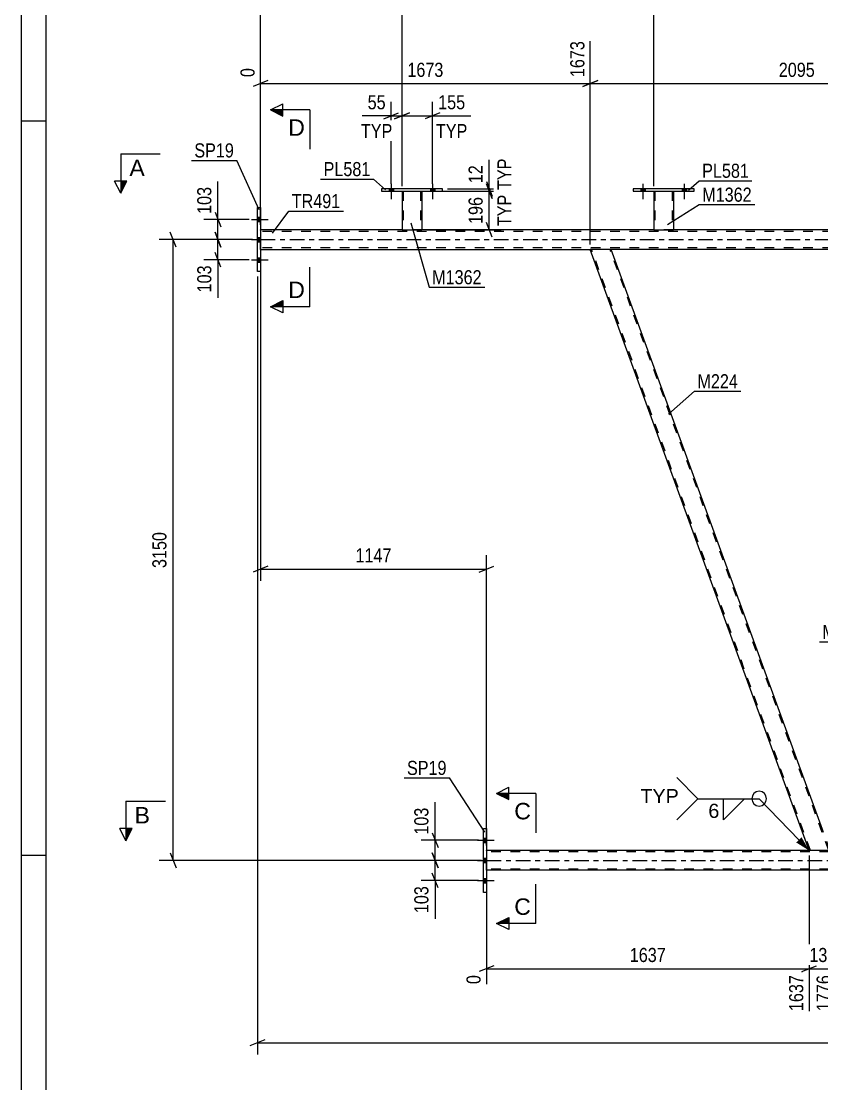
# Model space of a CAD drawing. Header units: millimetres. Extents: x 0 to 841, y 0 to 594.
# Drawn here: x 0 to 162.4, y 251.6 to 467.3 of the extents above; entities that cross this region are included whole.
import ezdxf

# ---------------------------------------------------------------- set-up
doc = ezdxf.new("R2010")
doc.units = ezdxf.units.MM
doc.linetypes.add('DXK_LINE_DOT2', pattern=[3.9198, 1.9599, -1.9599])
doc.linetypes.add('DXK_LINE_DOT3', pattern=[5.9187, 2.979, -0.9799, 0.9799, -0.9799])
doc.styles.add('Arial', font='ARIAL.TTF', dxfattribs={"height": 0.2})
doc.styles.add('Arial Narrow', font='ARIALN.TTF', dxfattribs={"height": 0.2})

# ---------------------------------------------------------------- blocks, each defined once
blk = doc.blocks.new('Unknown-122569384-1133')
at = {"color": 5, "linetype": 'Continuous'}
for p, q in [((0, 594), (0, 0)), ((5, 589), (5, 5)), ((5, 447), (0, 447)), ((5, 298), (0, 298))]:
    blk.add_line(p, q, dxfattribs=at)
blk = doc.blocks.new('Part-122569384-5108 - 5043')
at = {"color": 2, "linetype": 'Continuous'}
for p, q in [((119.73, 420.98), (115.47, 420.98)), ((159.88, 298.98), (115.47, 420.98)), ((162.59, 303.23), (119.73, 420.98)), ((163.82, 298.98), (159.88, 298.98)), ((164.09, 298.98), (163.82, 298.98)), ((164.09, 298.98), (164.13, 298.98))]:
    blk.add_line(p, q, dxfattribs=at)
at = {"color": 7, "linetype": 'DXK_LINE_DOT2'}
for p, q in [((160.13, 298.98), (115.73, 420.98)), ((163.88, 298.98), (119.47, 420.98)), ((164.13, 298.98), (162.59, 303.23)), ((163.82, 298.98), (163.98, 298.98)), ((164.13, 298.98), (164.13, 298.98))]:
    blk.add_line(p, q, dxfattribs=at)
blk = doc.blocks.new('Part-122569384-5191 - 5043')
at = {"color": 2, "linetype": 'Continuous'}
for p, q in [((159.88, 298.98), (94.41, 298.98)), ((240.27, 294.98), (94.41, 294.98))]:
    blk.add_line(p, q, dxfattribs=at)
at = {"color": 7, "linetype": 'DXK_LINE_DOT2'}
for p, q in [((94.41, 294.98), (94.41, 298.98)), ((775.43, 298.74), (94.41, 298.74)), ((165.45, 298.98), (159.88, 298.98)), ((775.43, 295.22), (94.41, 295.22))]:
    blk.add_line(p, q, dxfattribs=at)
at = {"color": 7, "linetype": 'DXK_LINE_DOT3'}
blk.add_line((94.41, 296.98), (775.43, 296.98), dxfattribs=at)
blk = doc.blocks.new('Part-122569384-5220 - 5043')
at = {"color": 2, "linetype": 'Continuous'}
for p, q in [((77.27, 424.98), (48.55, 424.98)), ((128.35, 424.98), (81.27, 424.98)), ((179.43, 424.98), (132.35, 424.98)), ((48.55, 420.98), (115.47, 420.98)), ((199.29, 420.98), (119.73, 420.98))]:
    blk.add_line(p, q, dxfattribs=at)
at = {"color": 7, "linetype": 'DXK_LINE_DOT2'}
for p, q in [((48.55, 420.98), (48.55, 424.98)), ((81.27, 424.98), (77.27, 424.98)), ((132.35, 424.98), (128.35, 424.98)), ((748.62, 424.66), (48.55, 424.66)), ((748.62, 421.3), (48.55, 421.3)), ((119.73, 420.98), (115.47, 420.98))]:
    blk.add_line(p, q, dxfattribs=at)
at = {"color": 7, "linetype": 'DXK_LINE_DOT3'}
blk.add_line((48.55, 422.98), (748.62, 422.98), dxfattribs=at)
blk = doc.blocks.new('Part-122569384-5236 - 5043')
at = {"color": 2, "linetype": 'Continuous'}
for p, q in [((93.77, 290.48), (93.77, 303.48)), ((93.77, 303.48), (94.41, 303.48)), ((94.41, 303.48), (94.41, 290.48)), ((94.41, 290.48), (93.77, 290.48))]:
    blk.add_line(p, q, dxfattribs=at)
blk = doc.blocks.new('Bolt-122569384-5290 - 5043')
at = {"linetype": 'Continuous'}
for points in [[(74.63, 432.82), (75.51, 432.82), (75.51, 433.3), (74.63, 433.3)], [(83.03, 432.82), (83.91, 432.82), (83.91, 433.3), (83.03, 433.3)]]:
    blk.add_hatch(color=1, dxfattribs=at).paths.add_polyline_path(points)
at = {"color": 1, "linetype": 'Continuous'}
for p, q in [((75.07, 434.3), (75.07, 431.18)), ((83.47, 434.3), (83.47, 431.18)), ((74.63, 433.3), (74.63, 432.82)), ((75.51, 433.3), (75.51, 432.82)), ((83.03, 433.3), (83.03, 432.82)), ((83.91, 433.3), (83.91, 432.82))]:
    blk.add_line(p, q, dxfattribs=at)
blk = doc.blocks.new('Bolt-122569384-5357 - 5043')
at = {"linetype": 'Continuous'}
for points in [[(48.55, 426.64), (48.55, 427.52), (47.91, 427.52), (47.91, 426.64)], [(48.55, 426.64), (48.55, 427.52), (47.91, 427.52), (47.91, 426.64)], [(48.55, 426.64), (48.55, 427.52), (47.91, 427.52), (47.91, 426.64)], [(48.55, 422.54), (48.55, 423.42), (47.91, 423.42), (47.91, 422.54)], [(48.55, 422.54), (48.55, 423.42), (47.91, 423.42), (47.91, 422.54)], [(48.55, 418.44), (48.55, 419.32), (47.91, 419.32), (47.91, 418.44)], [(48.55, 418.44), (48.55, 419.32), (47.91, 419.32), (47.91, 418.44)], [(48.55, 418.44), (48.55, 419.32), (47.91, 419.32), (47.91, 418.44)]]:
    blk.add_hatch(color=1, dxfattribs=at).paths.add_polyline_path(points)
at = {"color": 1, "linetype": 'Continuous'}
for p, q in [((46.75, 427.08), (50.07, 427.08)), ((46.75, 427.08), (50.07, 427.08)), ((46.75, 427.08), (50.07, 427.08)), ((47.91, 427.52), (48.55, 427.52)), ((47.91, 427.52), (48.55, 427.52)), ((47.91, 427.52), (48.55, 427.52)), ((47.91, 426.64), (48.55, 426.64)), ((47.91, 426.64), (48.55, 426.64)), ((47.91, 426.64), (48.55, 426.64)), ((46.75, 422.98), (50.07, 422.98)), ((46.75, 422.98), (50.07, 422.98)), ((47.91, 423.42), (48.55, 423.42)), ((47.91, 423.42), (48.55, 423.42)), ((47.91, 422.54), (48.55, 422.54)), ((47.91, 422.54), (48.55, 422.54)), ((46.75, 418.88), (50.07, 418.88)), ((46.75, 418.88), (50.07, 418.88)), ((46.75, 418.88), (50.07, 418.88)), ((47.91, 419.32), (48.55, 419.32)), ((47.91, 419.32), (48.55, 419.32)), ((47.91, 419.32), (48.55, 419.32)), ((47.91, 418.44), (48.55, 418.44)), ((47.91, 418.44), (48.55, 418.44)), ((47.91, 418.44), (48.55, 418.44))]:
    blk.add_line(p, q, dxfattribs=at)
blk = doc.blocks.new('Bolt-122569384-5358 - 5043')
at = {"linetype": 'Continuous'}
for points in [[(94.41, 300.64), (94.41, 301.52), (93.77, 301.52), (93.77, 300.64)], [(94.41, 300.64), (94.41, 301.52), (93.77, 301.52), (93.77, 300.64)], [(94.41, 300.64), (94.41, 301.52), (93.77, 301.52), (93.77, 300.64)], [(94.41, 296.54), (94.41, 297.42), (93.77, 297.42), (93.77, 296.54)], [(94.41, 296.54), (94.41, 297.42), (93.77, 297.42), (93.77, 296.54)], [(94.41, 292.44), (94.41, 293.32), (93.77, 293.32), (93.77, 292.44)], [(94.41, 292.44), (94.41, 293.32), (93.77, 293.32), (93.77, 292.44)], [(94.41, 292.44), (94.41, 293.32), (93.77, 293.32), (93.77, 292.44)]]:
    blk.add_hatch(color=1, dxfattribs=at).paths.add_polyline_path(points)
at = {"color": 1, "linetype": 'Continuous'}
for p, q in [((92.61, 301.08), (95.93, 301.08)), ((92.61, 301.08), (95.93, 301.08)), ((92.61, 301.08), (95.93, 301.08)), ((93.77, 301.52), (94.41, 301.52)), ((93.77, 301.52), (94.41, 301.52)), ((93.77, 301.52), (94.41, 301.52)), ((93.77, 300.64), (94.41, 300.64)), ((93.77, 300.64), (94.41, 300.64)), ((93.77, 300.64), (94.41, 300.64)), ((92.61, 296.98), (95.93, 296.98)), ((92.61, 296.98), (95.93, 296.98)), ((93.77, 297.42), (94.41, 297.42)), ((93.77, 297.42), (94.41, 297.42)), ((93.77, 296.54), (94.41, 296.54)), ((93.77, 296.54), (94.41, 296.54)), ((93.77, 293.32), (94.41, 293.32)), ((93.77, 293.32), (94.41, 293.32)), ((93.77, 293.32), (94.41, 293.32)), ((92.61, 292.88), (95.93, 292.88)), ((92.61, 292.88), (95.93, 292.88)), ((92.61, 292.88), (95.93, 292.88)), ((93.77, 292.44), (94.41, 292.44)), ((93.77, 292.44), (94.41, 292.44)), ((93.77, 292.44), (94.41, 292.44))]:
    blk.add_line(p, q, dxfattribs=at)
blk = doc.blocks.new('Bolt-122569384-5367 - 5043')
at = {"linetype": 'Continuous'}
for points in [[(125.71, 432.82), (126.59, 432.82), (126.59, 433.3), (125.71, 433.3)], [(134.11, 432.82), (134.99, 432.82), (134.99, 433.3), (134.11, 433.3)]]:
    blk.add_hatch(color=1, dxfattribs=at).paths.add_polyline_path(points)
at = {"color": 1, "linetype": 'Continuous'}
for p, q in [((126.15, 434.3), (126.15, 431.18)), ((134.55, 434.3), (134.55, 431.18)), ((125.71, 433.3), (125.71, 432.82)), ((126.59, 433.3), (126.59, 432.82)), ((134.11, 433.3), (134.11, 432.82)), ((134.99, 433.3), (134.99, 432.82))]:
    blk.add_line(p, q, dxfattribs=at)
blk = doc.blocks.new('Part-122569384-5384 - 5043')
at = {"color": 2, "linetype": 'Continuous'}
for p, q in [((73.07, 433.3), (73.07, 432.82)), ((85.47, 433.3), (73.07, 433.3)), ((73.07, 432.82), (85.47, 432.82)), ((85.47, 432.82), (85.47, 433.3))]:
    blk.add_line(p, q, dxfattribs=at)
blk = doc.blocks.new('Part-122569384-5389 - 5043')
at = {"color": 2, "linetype": 'Continuous'}
for p, q in [((77.27, 432.82), (77.27, 424.98)), ((81.27, 432.82), (81.27, 424.98)), ((77.27, 424.98), (81.27, 424.98))]:
    blk.add_line(p, q, dxfattribs=at)
at = {"color": 7, "linetype": 'DXK_LINE_DOT2'}
for p, q in [((77.27, 432.82), (81.27, 432.82)), ((77.27, 432.82), (77.27, 432.82)), ((77.27, 432.82), (77.27, 432.82)), ((77.51, 432.82), (77.51, 424.98)), ((81.03, 432.82), (81.03, 424.98)), ((81.27, 432.82), (81.27, 432.82)), ((81.27, 432.82), (81.27, 432.82)), ((80.98, 424.98), (81.01, 424.98)), ((80.98, 424.98), (81.01, 424.98)), ((81.01, 424.98), (81.03, 424.98)), ((81.01, 424.98), (81.03, 424.98))]:
    blk.add_line(p, q, dxfattribs=at)
blk = doc.blocks.new('Part-122569384-5394 - 5043')
at = {"color": 2, "linetype": 'Continuous'}
for p, q in [((124.15, 433.3), (124.15, 432.82)), ((136.55, 433.3), (124.15, 433.3)), ((124.15, 432.82), (136.55, 432.82)), ((136.55, 432.82), (136.55, 433.3))]:
    blk.add_line(p, q, dxfattribs=at)
blk = doc.blocks.new('Part-122569384-5464 - 5043')
at = {"color": 2, "linetype": 'Continuous'}
for p, q in [((128.35, 432.82), (128.35, 424.98)), ((132.35, 432.82), (132.35, 424.98)), ((128.35, 424.98), (132.35, 424.98))]:
    blk.add_line(p, q, dxfattribs=at)
at = {"color": 7, "linetype": 'DXK_LINE_DOT2'}
for p, q in [((128.35, 432.82), (132.35, 432.82)), ((128.35, 432.82), (128.35, 432.82)), ((128.35, 432.82), (128.35, 432.82)), ((128.59, 432.82), (128.59, 424.98)), ((132.11, 432.82), (132.11, 424.98)), ((132.35, 432.82), (132.35, 432.82)), ((132.35, 432.82), (132.35, 432.82)), ((132.06, 424.98), (132.09, 424.98)), ((132.06, 424.98), (132.09, 424.98)), ((132.09, 424.98), (132.11, 424.98)), ((132.09, 424.98), (132.11, 424.98))]:
    blk.add_line(p, q, dxfattribs=at)
blk = doc.blocks.new('Bolt-122569384-5465 - 5043')
at = {"linetype": 'Continuous'}
for points in [[(74.63, 432.82), (75.51, 432.82), (75.51, 433.3), (74.63, 433.3)], [(83.03, 432.82), (83.91, 432.82), (83.91, 433.3), (83.03, 433.3)]]:
    blk.add_hatch(color=1, dxfattribs=at).paths.add_polyline_path(points)
at = {"color": 1, "linetype": 'Continuous'}
for p, q in [((75.07, 434.3), (75.07, 431.18)), ((83.47, 434.3), (83.47, 431.18)), ((74.63, 433.3), (74.63, 432.82)), ((75.51, 433.3), (75.51, 432.82)), ((83.03, 433.3), (83.03, 432.82)), ((83.91, 433.3), (83.91, 432.82))]:
    blk.add_line(p, q, dxfattribs=at)
blk = doc.blocks.new('Bolt-122569384-5466 - 5043')
at = {"linetype": 'Continuous'}
for points in [[(125.71, 432.82), (126.59, 432.82), (126.59, 433.3), (125.71, 433.3)], [(134.11, 432.82), (134.99, 432.82), (134.99, 433.3), (134.11, 433.3)]]:
    blk.add_hatch(color=1, dxfattribs=at).paths.add_polyline_path(points)
at = {"color": 1, "linetype": 'Continuous'}
for p, q in [((126.15, 434.3), (126.15, 431.18)), ((134.55, 434.3), (134.55, 431.18)), ((125.71, 433.3), (125.71, 432.82)), ((126.59, 433.3), (126.59, 432.82)), ((134.11, 433.3), (134.11, 432.82)), ((134.99, 433.3), (134.99, 432.82))]:
    blk.add_line(p, q, dxfattribs=at)
blk = doc.blocks.new('Part-122569384-5547 - 5043')
at = {"color": 2, "linetype": 'Continuous'}
for p, q in [((47.91, 416.48), (47.91, 429.48)), ((47.91, 429.48), (48.55, 429.48)), ((48.55, 429.48), (48.55, 416.48)), ((48.55, 416.48), (47.91, 416.48))]:
    blk.add_line(p, q, dxfattribs=at)
blk = doc.blocks.new('StraightDimension-122569384-18385 - 5043')
at = {"color": 7, "linetype": 'Continuous'}
for p, q in [((159.88, 297.98), (159.88, 266.39)), ((94.41, 293.98), (94.41, 271.87)), ((95.91, 275.6), (92.91, 274.4)), ((94.41, 275), (159.88, 275)), ((158.38, 274.4), (161.38, 275.6))]:
    blk.add_line(p, q, dxfattribs=at)
at = {"color": 0}
blk.add_wipeout([(131.4, 275.75), (131.4, 279.95), (122.88, 279.95), (122.88, 275.75)], dxfattribs=at)
at = {"color": 0, "linetype": 'Continuous'}
for points in [[(93.81, 274.3), (89.61, 274.3), (89.61, 271.27), (93.81, 271.27)], [(159.28, 274.3), (155.08, 274.3), (155.08, 265.79), (159.28, 265.79)]]:
    blk.add_wipeout(points, dxfattribs=at)
at = {"color": 3, "style": 'Arial Narrow'}
blk.add_text('1637', height=2.863, dxfattribs=at).set_placement((123.48, 276.35))
at = {"color": 3, "linetype": 'Continuous', "style": 'Arial Narrow'}
for s, height, p in [('0', 2.86, (93.21, 271.87)), ('1637', 2.863, (158.68, 266.39))]:
    blk.add_text(s, height=height, rotation=90.0002, dxfattribs=at).set_placement(p)
blk = doc.blocks.new('StraightDimension-122569384-6307 - 5043')
at = {"color": 7, "linetype": 'Continuous'}
for p, q in [((83.37, 298.48), (84.57, 295.48)), ((93.41, 296.98), (81.12, 296.98)), ((83.97, 292.88), (83.97, 296.98)), ((84.57, 291.38), (83.37, 294.38)), ((92.77, 292.88), (81.12, 292.88))]:
    blk.add_line(p, q, dxfattribs=at)
at = {"color": 0}
blk.add_wipeout([(83.22, 292.35), (79.02, 292.35), (79.02, 285.67), (83.22, 285.67)], dxfattribs=at)
at = {"color": 7, "linetype": 'Continuous'}
blk.add_line((83.97, 292.88), (83.97, 285.14), dxfattribs=at)
blk.add_line((83.97, 292.88), (83.97, 285.14), dxfattribs=at)
at = {"color": 3, "style": 'Arial Narrow'}
blk.add_text('103', height=2.863, rotation=90.0002, dxfattribs=at).set_placement((82.62, 286.27))
blk = doc.blocks.new('StraightDimension-122569384-6334 - 5043')
at = {"color": 7, "linetype": 'Continuous'}
for p, q in [((46.24, 422.98), (37.07, 422.98)), ((39.32, 424.48), (40.52, 421.48)), ((39.92, 418.88), (39.92, 422.98)), ((46.24, 418.88), (37.07, 418.88)), ((40.52, 417.38), (39.32, 420.38))]:
    blk.add_line(p, q, dxfattribs=at)
at = {"color": 0}
blk.add_wipeout([(39.17, 418.35), (34.97, 418.35), (34.97, 411.67), (39.17, 411.67)], dxfattribs=at)
at = {"color": 7, "linetype": 'Continuous'}
blk.add_line((39.92, 418.88), (39.92, 411.14), dxfattribs=at)
blk.add_line((39.92, 418.88), (39.92, 411.14), dxfattribs=at)
at = {"color": 3, "style": 'Arial Narrow'}
blk.add_text('103', height=2.863, rotation=90.0002, dxfattribs=at).set_placement((38.57, 412.27))
blk = doc.blocks.new('StraightDimension-122569384-5985 - 5043')
at = {"color": 7, "linetype": 'Continuous'}
for p, q in [((115.47, 421.98), (115.47, 463.28)), ((48.55, 425.98), (48.55, 457.8)), ((50.05, 455.27), (47.05, 454.07)), ((113.97, 454.07), (116.97, 455.27)), ((48.55, 454.67), (115.47, 454.67))]:
    blk.add_line(p, q, dxfattribs=at)
at = {"color": 0, "linetype": 'Continuous'}
for points in [[(114.87, 463.88), (110.67, 463.88), (110.67, 455.37), (114.87, 455.37)], [(47.95, 458.4), (43.75, 458.4), (43.75, 455.37), (47.95, 455.37)]]:
    blk.add_wipeout(points, dxfattribs=at)
at = {"color": 0}
blk.add_wipeout([(86.26, 455.42), (86.26, 459.62), (77.75, 459.62), (77.75, 455.42)], dxfattribs=at)
at = {"color": 3, "linetype": 'Continuous', "style": 'Arial Narrow'}
for s, height, p in [('1673', 2.863, (114.27, 455.97)), ('0', 2.86, (47.35, 455.97))]:
    blk.add_text(s, height=height, rotation=90.0002, dxfattribs=at).set_placement(p)
at = {"color": 3, "style": 'Arial Narrow'}
blk.add_text('1673', height=2.863, dxfattribs=at).set_placement((78.35, 456.02))
blk = doc.blocks.new('StraightDimension-122569384-6366 - 5043')
at = {"color": 7, "linetype": 'Continuous'}
for p, q in [((77.27, 433.82), (77.27, 480.36)), ((48.55, 425.98), (48.55, 476.7)), ((50.05, 474.17), (47.05, 472.97)), ((48.55, 473.57), (77.27, 473.57)), ((75.77, 472.97), (78.77, 474.17))]:
    blk.add_line(p, q, dxfattribs=at)
at = {"color": 0, "linetype": 'Continuous'}
for points in [[(76.67, 480.96), (72.47, 480.96), (72.47, 474.27), (76.67, 474.27)], [(47.95, 477.3), (43.75, 477.3), (43.75, 474.27), (47.95, 474.27)]]:
    blk.add_wipeout(points, dxfattribs=at)
at = {"color": 0}
blk.add_wipeout([(66.25, 474.32), (66.25, 478.52), (59.57, 478.52), (59.57, 474.32)], dxfattribs=at)
at = {"color": 3, "linetype": 'Continuous', "style": 'Arial Narrow'}
for s, height, p in [('718', 2.863, (76.07, 474.87)), ('0', 2.86, (47.35, 474.87))]:
    blk.add_text(s, height=height, rotation=90.0002, dxfattribs=at).set_placement(p)
at = {"color": 3, "style": 'Arial Narrow'}
blk.add_text('718', height=2.863, dxfattribs=at).set_placement((60.17, 474.92))
blk = doc.blocks.new('StraightDimension-122569384-5995 - 5043')
at = {"color": 7, "linetype": 'Continuous'}
for p, q in [((115.47, 421.98), (115.47, 463.28)), ((199.29, 421.98), (199.29, 463.28)), ((116.97, 455.27), (113.97, 454.07)), ((197.79, 454.07), (200.79, 455.27)), ((115.47, 454.67), (199.29, 454.67))]:
    blk.add_line(p, q, dxfattribs=at)
at = {"color": 0, "linetype": 'Continuous'}
blk.add_wipeout([(198.69, 463.88), (194.49, 463.88), (194.49, 455.37), (198.69, 455.37)], dxfattribs=at)
at = {"color": 0}
blk.add_wipeout([(161.64, 455.42), (161.64, 459.62), (153.12, 459.62), (153.12, 455.42)], dxfattribs=at)
at = {"color": 3, "linetype": 'Continuous', "style": 'Arial Narrow'}
blk.add_text('3769', height=2.863, rotation=90.0002, dxfattribs=at).set_placement((198.09, 455.97))
at = {"color": 3, "style": 'Arial Narrow'}
blk.add_text('2095', height=2.863, dxfattribs=at).set_placement((153.72, 456.02))
blk = doc.blocks.new('StraightDimension-122569384-6344 - 5043')
at = {"color": 7, "linetype": 'Continuous'}
for p, q in [((46.24, 427.08), (37.07, 427.08)), ((39.32, 428.58), (40.52, 425.58)), ((39.92, 422.98), (39.92, 427.08)), ((46.24, 422.98), (37.07, 422.98)), ((40.52, 421.48), (39.32, 424.48))]:
    blk.add_line(p, q, dxfattribs=at)
at = {"color": 0}
blk.add_wipeout([(39.17, 434.29), (34.97, 434.29), (34.97, 427.6), (39.17, 427.6)], dxfattribs=at)
at = {"color": 7, "linetype": 'Continuous'}
blk.add_line((39.92, 427.08), (39.92, 434.81), dxfattribs=at)
blk.add_line((39.92, 427.08), (39.92, 434.81), dxfattribs=at)
at = {"color": 3, "style": 'Arial Narrow'}
blk.add_text('103', height=2.863, rotation=90.0002, dxfattribs=at).set_placement((38.57, 428.2))
blk = doc.blocks.new('StraightDimension-122569384-6517 - 5043')
at = {"color": 7, "linetype": 'Continuous'}
for p, q in [((94.38, 434.32), (95.58, 431.32)), ((82.27, 432.82), (97.38, 432.82)), ((94.98, 424.98), (94.98, 432.82)), ((82.27, 424.98), (97.38, 424.98)), ((95.58, 423.48), (94.38, 426.48))]:
    blk.add_line(p, q, dxfattribs=at)
at = {"color": 0}
blk.add_wipeout([(94.23, 432.24), (90.03, 432.24), (90.03, 425.56), (94.23, 425.56)], dxfattribs=at)
at = {"color": 0, "linetype": 'Continuous'}
blk.add_wipeout([(100.08, 432.69), (95.88, 432.69), (95.88, 425.11), (100.08, 425.11)], dxfattribs=at)
at = {"color": 3, "style": 'Arial Narrow'}
blk.add_text('196', height=2.863, rotation=90.0002, dxfattribs=at).set_placement((93.63, 426.16))
at = {"color": 3, "linetype": 'Continuous', "style": 'Arial Narrow'}
blk.add_text('TYP', height=2.863, rotation=90.0002, dxfattribs=at).set_placement((99.48, 425.71))
blk = doc.blocks.new('StraightDimension-122569384-5830 - 5043')
at = {"color": 7, "linetype": 'Continuous'}
for p, q in [((77.27, 433.82), (77.27, 450.94)), ((83.47, 434.3), (83.47, 450.94)), ((75.77, 447.49), (78.77, 448.69)), ((84.97, 448.69), (81.97, 447.49)), ((77.27, 448.09), (83.47, 448.09))]:
    blk.add_line(p, q, dxfattribs=at)
at = {"color": 0}
blk.add_wipeout([(90.68, 448.84), (90.68, 453.04), (84, 453.04), (84, 448.84)], dxfattribs=at)
at = {"color": 7, "linetype": 'Continuous'}
blk.add_line((83.47, 448.09), (91.21, 448.09), dxfattribs=at)
at = {"color": 3, "style": 'Arial Narrow'}
blk.add_text('155', height=2.863, dxfattribs=at).set_placement((84.6, 449.44))
at = {"color": 0, "linetype": 'Continuous'}
blk.add_wipeout([(91.13, 442.99), (91.13, 447.19), (83.54, 447.19), (83.54, 442.99)], dxfattribs=at)
at = {"color": 7, "linetype": 'Continuous'}
blk.add_line((83.47, 448.09), (91.21, 448.09), dxfattribs=at)
at = {"color": 3, "linetype": 'Continuous', "style": 'Arial Narrow'}
blk.add_text('TYP', height=2.863, dxfattribs=at).set_placement((84.14, 443.59))
blk = doc.blocks.new('StraightDimension-122569384-6527 - 5043')
at = {"color": 7, "linetype": 'Continuous'}
for p, q in [((94.38, 434.8), (95.58, 431.8)), ((95.58, 431.32), (94.38, 434.32)), ((82.27, 432.82), (97.38, 432.82)), ((86.47, 433.3), (97.38, 433.3)), ((94.98, 432.82), (94.98, 433.3))]:
    blk.add_line(p, q, dxfattribs=at)
at = {"color": 0}
blk.add_wipeout([(94.23, 438.68), (90.03, 438.68), (90.03, 433.82), (94.23, 433.82)], dxfattribs=at)
at = {"color": 7, "linetype": 'Continuous'}
blk.add_line((94.98, 433.3), (94.98, 439.2), dxfattribs=at)
at = {"color": 3, "style": 'Arial Narrow'}
blk.add_text('12', height=2.863, rotation=90.0002, dxfattribs=at).set_placement((93.63, 434.42))
at = {"color": 0, "linetype": 'Continuous'}
blk.add_wipeout([(100.08, 440.05), (95.88, 440.05), (95.88, 432.46), (100.08, 432.46)], dxfattribs=at)
at = {"color": 7, "linetype": 'Continuous'}
blk.add_line((94.98, 433.3), (94.98, 439.2), dxfattribs=at)
at = {"color": 3, "linetype": 'Continuous', "style": 'Arial Narrow'}
blk.add_text('TYP', height=2.863, rotation=90.0002, dxfattribs=at).set_placement((99.48, 433.06))
blk = doc.blocks.new('StraightDimension-122569384-6320 - 5043')
at = {"color": 7, "linetype": 'Continuous'}
for p, q in [((83.37, 302.58), (84.57, 299.58)), ((92.77, 301.08), (81.12, 301.08)), ((83.97, 296.98), (83.97, 301.08)), ((84.57, 295.48), (83.37, 298.48)), ((93.41, 296.98), (81.12, 296.98))]:
    blk.add_line(p, q, dxfattribs=at)
at = {"color": 0}
blk.add_wipeout([(83.22, 308.29), (79.02, 308.29), (79.02, 301.6), (83.22, 301.6)], dxfattribs=at)
at = {"color": 7, "linetype": 'Continuous'}
blk.add_line((83.97, 301.08), (83.97, 308.81), dxfattribs=at)
blk.add_line((83.97, 301.08), (83.97, 308.81), dxfattribs=at)
at = {"color": 3, "style": 'Arial Narrow'}
blk.add_text('103', height=2.863, rotation=90.0002, dxfattribs=at).set_placement((82.62, 302.2))
blk = doc.blocks.new('StraightDimension-122569384-6536 - 5043')
at = {"color": 7, "linetype": 'Continuous'}
for p, q in [((48.55, 419.98), (48.55, 353.71)), ((94.41, 299.98), (94.41, 358.96)), ((50.05, 356.71), (47.05, 355.51)), ((48.55, 356.11), (94.41, 356.11)), ((92.91, 355.51), (95.91, 356.71))]:
    blk.add_line(p, q, dxfattribs=at)
at = {"color": 0}
blk.add_wipeout([(75.73, 356.86), (75.73, 361.06), (67.22, 361.06), (67.22, 356.86)], dxfattribs=at)
at = {"color": 3, "style": 'Arial Narrow'}
blk.add_text('1147', height=2.863, dxfattribs=at).set_placement((67.82, 357.46))
blk = doc.blocks.new('StraightDimension-122569384-5846 - 5043')
at = {"color": 7, "linetype": 'Continuous'}
for p, q in [((75.07, 434.3), (75.07, 450.94)), ((77.27, 433.82), (77.27, 450.94)), ((73.57, 447.49), (76.57, 448.69)), ((78.77, 448.69), (75.77, 447.49)), ((75.07, 448.09), (77.27, 448.09))]:
    blk.add_line(p, q, dxfattribs=at)
at = {"color": 0}
blk.add_wipeout([(74.55, 448.84), (74.55, 453.04), (69.69, 453.04), (69.69, 448.84)], dxfattribs=at)
at = {"color": 7, "linetype": 'Continuous'}
blk.add_line((75.07, 448.09), (69.17, 448.09), dxfattribs=at)
at = {"color": 3, "style": 'Arial Narrow'}
blk.add_text('55', height=2.863, dxfattribs=at).set_placement((70.29, 449.44))
at = {"color": 0, "linetype": 'Continuous'}
blk.add_wipeout([(75.91, 442.99), (75.91, 447.19), (68.32, 447.19), (68.32, 442.99)], dxfattribs=at)
at = {"color": 7, "linetype": 'Continuous'}
blk.add_line((75.07, 448.09), (69.17, 448.09), dxfattribs=at)
at = {"color": 3, "linetype": 'Continuous', "style": 'Arial Narrow'}
blk.add_text('TYP', height=2.863, dxfattribs=at).set_placement((68.92, 443.59))
blk = doc.blocks.new('StraightDimension-122569384-6376 - 5043')
at = {"color": 7, "linetype": 'Continuous'}
for p, q in [((128.35, 433.82), (128.35, 482.19)), ((77.27, 433.82), (77.27, 480.36)), ((78.77, 474.17), (75.77, 472.97)), ((77.27, 473.57), (128.35, 473.57)), ((126.85, 472.97), (129.85, 474.17))]:
    blk.add_line(p, q, dxfattribs=at)
at = {"color": 0, "linetype": 'Continuous'}
blk.add_wipeout([(127.75, 482.79), (123.55, 482.79), (123.55, 474.27), (127.75, 474.27)], dxfattribs=at)
at = {"color": 0}
blk.add_wipeout([(107.07, 474.32), (107.07, 478.52), (98.56, 478.52), (98.56, 474.32)], dxfattribs=at)
at = {"color": 3, "linetype": 'Continuous', "style": 'Arial Narrow'}
blk.add_text('1995', height=2.863, rotation=90.0002, dxfattribs=at).set_placement((127.15, 474.87))
at = {"color": 3, "style": 'Arial Narrow'}
blk.add_text('1277', height=2.863, dxfattribs=at).set_placement((99.16, 474.92))
blk = doc.blocks.new('StraightDimension-122569384-6386 - 5043')
at = {"color": 7, "linetype": 'Continuous'}
for p, q in [((128.35, 433.82), (128.35, 482.19)), ((179.43, 433.82), (179.43, 482.19)), ((129.85, 474.17), (126.85, 472.97)), ((128.35, 473.57), (179.43, 473.57)), ((177.93, 472.97), (180.93, 474.17))]:
    blk.add_line(p, q, dxfattribs=at)
at = {"color": 0, "linetype": 'Continuous'}
blk.add_wipeout([(178.83, 482.79), (174.63, 482.79), (174.63, 474.27), (178.83, 474.27)], dxfattribs=at)
at = {"color": 0}
blk.add_wipeout([(158.15, 474.32), (158.15, 478.52), (149.64, 478.52), (149.64, 474.32)], dxfattribs=at)
at = {"color": 3, "linetype": 'Continuous', "style": 'Arial Narrow'}
blk.add_text('3272', height=2.863, rotation=90.0002, dxfattribs=at).set_placement((178.23, 474.87))
at = {"color": 3, "style": 'Arial Narrow'}
blk.add_text('1277', height=2.863, dxfattribs=at).set_placement((150.24, 474.92))
blk = doc.blocks.new('StraightDimension-122569384-6560 - 5043')
at = {"color": 7, "linetype": 'Continuous'}
for p, q in [((47.91, 415.48), (47.91, 257.57)), ((49.41, 260.57), (46.41, 259.37)), ((47.91, 259.97), (792.05, 259.97))]:
    blk.add_line(p, q, dxfattribs=at)
blk = doc.blocks.new('StraightDimension-122569384-6862 - 5043')
at = {"color": 7, "linetype": 'Continuous'}
for p, q in [((46.91, 422.98), (27.96, 422.98)), ((31.41, 421.48), (30.21, 424.48)), ((30.81, 296.98), (30.81, 422.98)), ((30.21, 298.48), (31.41, 295.48)), ((93.41, 296.98), (27.96, 296.98))]:
    blk.add_line(p, q, dxfattribs=at)
at = {"color": 0}
blk.add_wipeout([(30.06, 364.24), (25.86, 364.24), (25.86, 355.72), (30.06, 355.72)], dxfattribs=at)
at = {"color": 3, "style": 'Arial Narrow'}
blk.add_text('3150', height=2.863, rotation=90.0002, dxfattribs=at).set_placement((29.46, 356.32))
blk = doc.blocks.new('StraightDimension-122569384-18384 - 5043')
at = {"color": 7, "linetype": 'Continuous'}
for p, q in [((159.88, 297.98), (159.88, 266.39)), ((165.45, 297.98), (165.45, 266.39)), ((158.38, 274.4), (161.38, 275.6)), ((159.88, 275), (165.45, 275)), ((166.95, 275.6), (163.95, 274.4))]:
    blk.add_line(p, q, dxfattribs=at)
at = {"color": 0}
blk.add_wipeout([(166.01, 275.75), (166.01, 279.95), (159.32, 279.95), (159.32, 275.75)], dxfattribs=at)
at = {"color": 0, "linetype": 'Continuous'}
blk.add_wipeout([(164.85, 274.3), (160.65, 274.3), (160.65, 265.79), (164.85, 265.79)], dxfattribs=at)
at = {"color": 3, "style": 'Arial Narrow'}
blk.add_text('139', height=2.863, dxfattribs=at).set_placement((159.92, 276.35))
at = {"color": 3, "linetype": 'Continuous', "style": 'Arial Narrow'}
blk.add_text('1776', height=2.863, rotation=90.0002, dxfattribs=at).set_placement((164.25, 266.39))
blk = doc.blocks.new('Mark-122569384-5200 - 5043')
at = {"color": 0}
blk.add_wipeout([(170.8, 341.92), (170.8, 344.92), (162.57, 344.92), (162.57, 341.92)], dxfattribs=at)
blk.add_wipeout([(170.8, 341.92), (170.8, 344.92), (162.57, 344.92), (162.57, 341.92)], dxfattribs=at)
at = {"color": 30, "linetype": 'Continuous'}
for p in [(161.97, 341.32), (174.69, 337.13)]:
    blk.add_line(p, (171.4, 341.32), dxfattribs=at)
at = {"color": 3, "style": 'Arial Narrow'}
blk.add_text('M221', height=2.863, dxfattribs=at).set_placement((162.57, 341.92))
blk = doc.blocks.new('Mark-122569384-5104 - 5043')
at = {"color": 0}
blk.add_wipeout([(145.43, 392.8), (145.43, 395.8), (137.21, 395.8), (137.21, 392.8)], dxfattribs=at)
blk.add_wipeout([(145.43, 392.8), (145.43, 395.8), (137.21, 395.8), (137.21, 392.8)], dxfattribs=at)
at = {"color": 30, "linetype": 'Continuous'}
for p, q in [((131.36, 387.56), (136.61, 392.2)), ((136.61, 392.2), (146.03, 392.2))]:
    blk.add_line(p, q, dxfattribs=at)
at = {"color": 3, "style": 'Arial Narrow'}
blk.add_text('M224', height=2.863, dxfattribs=at).set_placement((137.21, 392.8))
blk = doc.blocks.new('Mark-122569384-5216 - 5043')
at = {"color": 0}
blk.add_wipeout([(64.76, 429.38), (64.76, 432.38), (54.89, 432.38), (54.89, 429.38)], dxfattribs=at)
blk.add_wipeout([(64.76, 429.38), (64.76, 432.38), (54.89, 432.38), (54.89, 429.38)], dxfattribs=at)
at = {"color": 30, "linetype": 'Continuous'}
for p, q in [((50.95, 424.27), (54.29, 428.78)), ((54.29, 428.78), (65.36, 428.78))]:
    blk.add_line(p, q, dxfattribs=at)
at = {"color": 3, "style": 'Arial Narrow'}
blk.add_text('TR491', height=2.863, dxfattribs=at).set_placement((54.89, 429.38))
blk = doc.blocks.new('WeldMark-122569384-6917 - 5043')
at = {"linetype": 'Continuous'}
blk.add_hatch(color=30, dxfattribs=at).paths.add_polyline_path([(158.34, 301.66), (159.88, 298.98), (157.25, 300.62)])
at = {"color": 3, "linetype": 'Continuous'}
for q in [(133.03, 313.78), (133.03, 305.21)]:
    blk.add_line((137.32, 309.5), q, dxfattribs=at)
at = {"color": 30, "linetype": 'Continuous'}
blk.add_line((159.88, 298.98), (149.74, 309.5), dxfattribs=at)
at = {"color": 3, "linetype": 'Continuous'}
for start, end in [(90, 270), (270, 90)]:
    blk.add_arc((149.74, 309.5), 1.5, start, end, dxfattribs=at)
at = {"color": 0}
blk.add_wipeout([(141.84, 305.4), (141.84, 308.8), (139.22, 308.8), (139.22, 305.4)], dxfattribs=at)
at = {"color": 30, "linetype": 'Continuous'}
blk.add_line((137.32, 309.5), (149.74, 309.5), dxfattribs=at)
at = {"color": 3, "linetype": 'Continuous'}
for p, q in [((142.5, 309.5), (146.79, 309.5)), ((146.79, 309.5), (142.5, 305.21)), ((142.5, 305.21), (142.5, 309.5))]:
    blk.add_line(p, q, dxfattribs=at)
at = {"color": 3, "style": 'Arial'}
blk.add_text('6', height=2.87, dxfattribs=at).set_placement((139.42, 305.6))
at = {"color": 0, "linetype": 'Continuous'}
blk.add_wipeout([(133.42, 308.6), (133.42, 311.6), (125.64, 311.6), (125.64, 308.6)], dxfattribs=at)
blk.add_wipeout([(133.42, 308.6), (133.42, 311.6), (125.64, 311.6), (125.64, 308.6)], dxfattribs=at)
at = {"color": 3, "linetype": 'Continuous', "style": 'Arial'}
blk.add_text('TYP', height=2.865, dxfattribs=at).set_placement((125.64, 308.6))
blk = doc.blocks.new('Mark-122569384-5232 - 5043')
at = {"color": 0}
blk.add_wipeout([(86.31, 314.32), (86.31, 317.32), (78.27, 317.32), (78.27, 314.32)], dxfattribs=at)
blk.add_wipeout([(86.31, 314.32), (86.31, 317.32), (78.27, 317.32), (78.27, 314.32)], dxfattribs=at)
at = {"color": 30, "linetype": 'Continuous'}
for p in [(77.67, 313.72), (94.08, 302.72)]:
    blk.add_line(p, (86.91, 313.72), dxfattribs=at)
at = {"color": 3, "style": 'Arial Narrow'}
blk.add_text('SP19', height=2.863, dxfattribs=at).set_placement((78.27, 314.32))
blk = doc.blocks.new('Mark-122569384-5380 - 5043')
at = {"color": 0}
blk.add_wipeout([(70.85, 435.87), (70.85, 438.87), (61.35, 438.87), (61.35, 435.87)], dxfattribs=at)
blk.add_wipeout([(70.85, 435.87), (70.85, 438.87), (61.35, 438.87), (61.35, 435.87)], dxfattribs=at)
at = {"color": 30, "linetype": 'Continuous'}
for p in [(60.75, 435.27), (73.93, 433.1)]:
    blk.add_line(p, (71.45, 435.27), dxfattribs=at)
at = {"color": 3, "style": 'Arial Narrow'}
blk.add_text('PL581', height=2.863, dxfattribs=at).set_placement((61.35, 435.87))
blk = doc.blocks.new('Mark-122569384-5390 - 5043')
at = {"color": 0}
blk.add_wipeout([(147.67, 435.53), (147.67, 438.53), (138.17, 438.53), (138.17, 435.53)], dxfattribs=at)
blk.add_wipeout([(147.67, 435.53), (147.67, 438.53), (138.17, 438.53), (138.17, 435.53)], dxfattribs=at)
at = {"color": 30, "linetype": 'Continuous'}
for p, q in [((135.37, 433.02), (137.57, 434.93)), ((137.57, 434.93), (148.27, 434.93))]:
    blk.add_line(p, q, dxfattribs=at)
at = {"color": 3, "style": 'Arial Narrow'}
blk.add_text('PL581', height=2.863, dxfattribs=at).set_placement((138.17, 435.53))
blk = doc.blocks.new('Mark-122569384-5460 - 5043')
at = {"color": 0}
blk.add_wipeout([(148.24, 430.68), (148.24, 433.68), (138.18, 433.68), (138.18, 430.68)], dxfattribs=at)
blk.add_wipeout([(148.24, 430.68), (148.24, 433.68), (138.18, 433.68), (138.18, 430.68)], dxfattribs=at)
at = {"color": 30, "linetype": 'Continuous'}
for p, q in [((131.13, 426.08), (137.58, 430.08)), ((137.58, 430.08), (148.84, 430.08))]:
    blk.add_line(p, q, dxfattribs=at)
at = {"color": 3, "style": 'Arial Narrow'}
blk.add_text('M1362', height=2.863, dxfattribs=at).set_placement((138.18, 430.68))
blk = doc.blocks.new('Mark-122569384-5385 - 5043')
at = {"color": 0}
blk.add_wipeout([(93.44, 413.92), (93.44, 416.92), (83.38, 416.92), (83.38, 413.92)], dxfattribs=at)
blk.add_wipeout([(93.44, 413.92), (93.44, 416.92), (83.38, 416.92), (83.38, 413.92)], dxfattribs=at)
at = {"color": 30, "linetype": 'Continuous'}
for p, q in [((79.08, 426.42), (82.78, 413.32)), ((82.78, 413.32), (94.04, 413.32))]:
    blk.add_line(p, q, dxfattribs=at)
at = {"color": 3, "style": 'Arial Narrow'}
blk.add_text('M1362', height=2.863, dxfattribs=at).set_placement((83.38, 413.92))
blk = doc.blocks.new('Mark-122569384-5543 - 5043')
at = {"color": 0}
blk.add_wipeout([(43.16, 439.66), (43.16, 442.66), (35.12, 442.66), (35.12, 439.66)], dxfattribs=at)
blk.add_wipeout([(43.16, 439.66), (43.16, 442.66), (35.12, 442.66), (35.12, 439.66)], dxfattribs=at)
at = {"color": 30, "linetype": 'Continuous'}
for p in [(34.52, 439.06), (48.27, 429.04)]:
    blk.add_line(p, (43.76, 439.06), dxfattribs=at)
at = {"color": 3, "style": 'Arial Narrow'}
blk.add_text('SP19', height=2.863, dxfattribs=at).set_placement((35.12, 439.66))
blk = doc.blocks.new('SectionMark-122569384-6899 - 5043')
at = {"linetype": 'Continuous'}
for points in [[(53.05, 449.31), (53.05, 448.06), (50.55, 449.31)], [(53.05, 410.62), (53.05, 409.37), (50.55, 409.37)]]:
    blk.add_hatch(color=6, dxfattribs=at).paths.add_polyline_path(points)
at = {"color": 6, "linetype": 'Continuous'}
for p, q in [((50.55, 449.31), (53.05, 450.56)), ((58.55, 449.31), (50.55, 449.31)), ((50.55, 449.31), (53.05, 448.06)), ((53.05, 448.06), (53.05, 450.56)), ((50.55, 409.37), (53.05, 410.62)), ((53.05, 410.62), (53.05, 408.12)), ((58.55, 409.37), (50.55, 409.37)), ((53.05, 408.12), (50.55, 409.37))]:
    blk.add_line(p, q, dxfattribs=at)
at = {"color": 0, "linetype": 'Continuous'}
for points in [[(57.55, 444.06), (57.55, 447.56), (54.18, 447.56), (54.18, 444.06)], [(57.55, 411.12), (57.55, 414.62), (54.18, 414.62), (54.18, 411.12)]]:
    blk.add_wipeout(points, dxfattribs=at)
at = {"color": 6, "linetype": 'Continuous'}
for p, q in [((58.55, 449.31), (58.55, 441.31)), ((58.55, 409.37), (58.55, 417.37))]:
    blk.add_line(p, q, dxfattribs=at)
at = {"color": 3, "linetype": 'Continuous', "style": 'Arial'}
for p in [(54.18, 444.06), (54.18, 411.12)]:
    blk.add_text('D', height=3.34, dxfattribs=at).set_placement(p)
blk = doc.blocks.new('SectionMark-122569384-6903 - 5043')
at = {"color": 6, "linetype": 'Continuous'}
for p, q in [((20.2, 440.38), (20.2, 432.38)), ((20.2, 432.38), (18.95, 434.88))]:
    blk.add_line(p, q, dxfattribs=at)
at = {"color": 0, "linetype": 'Continuous'}
blk.add_wipeout([(25.06, 435.88), (25.06, 439.38), (21.95, 439.38), (21.95, 435.88)], dxfattribs=at)
at = {"linetype": 'Continuous'}
blk.add_hatch(color=6, dxfattribs=at).paths.add_polyline_path([(20.2, 434.88), (21.45, 434.88), (20.2, 432.38)])
at = {"color": 6, "linetype": 'Continuous'}
for p, q in [((20.2, 440.38), (28.2, 440.38)), ((21.45, 434.88), (18.95, 434.88)), ((20.2, 432.38), (21.45, 434.88))]:
    blk.add_line(p, q, dxfattribs=at)
at = {"color": 3, "linetype": 'Continuous', "style": 'Arial'}
blk.add_text('A', height=3.34, dxfattribs=at).set_placement((21.95, 435.88))
blk = doc.blocks.new('SectionMark-122569384-6909 - 5043')
at = {"color": 6, "linetype": 'Continuous'}
for p, q in [((21.25, 308.98), (21.25, 300.98)), ((21.25, 300.98), (20, 303.48))]:
    blk.add_line(p, q, dxfattribs=at)
at = {"color": 0, "linetype": 'Continuous'}
blk.add_wipeout([(26.11, 304.48), (26.11, 307.98), (23, 307.98), (23, 304.48)], dxfattribs=at)
at = {"linetype": 'Continuous'}
blk.add_hatch(color=6, dxfattribs=at).paths.add_polyline_path([(21.25, 303.48), (22.5, 303.48), (21.25, 300.98)])
at = {"color": 6, "linetype": 'Continuous'}
for p, q in [((21.25, 308.98), (29.25, 308.98)), ((22.5, 303.48), (20, 303.48)), ((21.25, 300.98), (22.5, 303.48))]:
    blk.add_line(p, q, dxfattribs=at)
at = {"color": 3, "linetype": 'Continuous', "style": 'Arial'}
blk.add_text('B', height=3.34, dxfattribs=at).set_placement((23, 304.48))
blk = doc.blocks.new('SectionMark-122569384-18811 - 5043')
at = {"linetype": 'Continuous'}
for points in [[(98.91, 310.56), (98.91, 309.31), (96.41, 310.56)], [(98.91, 285.42), (98.91, 284.17), (96.41, 284.17)]]:
    blk.add_hatch(color=6, dxfattribs=at).paths.add_polyline_path(points)
at = {"color": 6, "linetype": 'Continuous'}
for p, q in [((96.41, 310.56), (98.91, 311.81)), ((98.91, 309.31), (98.91, 311.81)), ((104.41, 310.56), (96.41, 310.56)), ((96.41, 310.56), (98.91, 309.31)), ((96.41, 284.17), (98.91, 285.42)), ((98.91, 285.42), (98.91, 282.92)), ((104.41, 284.17), (96.41, 284.17)), ((98.91, 282.92), (96.41, 284.17))]:
    blk.add_line(p, q, dxfattribs=at)
at = {"color": 0, "linetype": 'Continuous'}
for points in [[(103.41, 305.31), (103.41, 308.81), (100.04, 308.81), (100.04, 305.31)], [(103.41, 285.92), (103.41, 289.42), (100.04, 289.42), (100.04, 285.92)]]:
    blk.add_wipeout(points, dxfattribs=at)
at = {"color": 6, "linetype": 'Continuous'}
for p, q in [((104.41, 310.56), (104.41, 302.56)), ((104.41, 284.17), (104.41, 292.17))]:
    blk.add_line(p, q, dxfattribs=at)
at = {"color": 3, "linetype": 'Continuous', "style": 'Arial'}
for p in [(100.04, 305.31), (100.04, 285.92)]:
    blk.add_text('C', height=3.34, dxfattribs=at).set_placement(p)

msp = doc.modelspace()

# ---------------------------------------------------------------- block references
for name in ['Unknown-122569384-1133', 'Bolt-122569384-5290 - 5043', 'Bolt-122569384-5465 - 5043', 'Bolt-122569384-5367 - 5043', 'Bolt-122569384-5466 - 5043', 'Part-122569384-5384 - 5043', 'Part-122569384-5389 - 5043', 'Part-122569384-5394 - 5043', 'Part-122569384-5464 - 5043', 'Part-122569384-5547 - 5043', 'Bolt-122569384-5357 - 5043', 'Part-122569384-5220 - 5043', 'Part-122569384-5108 - 5043', 'Part-122569384-5236 - 5043', 'Bolt-122569384-5358 - 5043', 'Part-122569384-5191 - 5043']:
    msp.add_blockref(name, (0, 0))

# ---------------------------------------------------------------- next in the draw order: block references
for name in ['StraightDimension-122569384-6334 - 5043', 'StraightDimension-122569384-18385 - 5043']:
    msp.add_blockref(name, (0, 0))

# ---------------------------------------------------------------- next in the draw order: block references
for name in ['StraightDimension-122569384-5985 - 5043', 'StraightDimension-122569384-6307 - 5043']:
    msp.add_blockref(name, (0, 0))

# ---------------------------------------------------------------- next in the draw order: block references
for name in ['StraightDimension-122569384-6366 - 5043', 'StraightDimension-122569384-5995 - 5043', 'StraightDimension-122569384-6517 - 5043', 'StraightDimension-122569384-6320 - 5043']:
    msp.add_blockref(name, (0, 0))

# ---------------------------------------------------------------- next in the draw order: block references
for name in ['StraightDimension-122569384-5830 - 5043', 'StraightDimension-122569384-6344 - 5043', 'StraightDimension-122569384-6536 - 5043']:
    msp.add_blockref(name, (0, 0))

# ---------------------------------------------------------------- next in the draw order: block references
for name in ['StraightDimension-122569384-5846 - 5043', 'Mark-122569384-5543 - 5043', 'StraightDimension-122569384-6527 - 5043', 'StraightDimension-122569384-6560 - 5043']:
    msp.add_blockref(name, (0, 0))

# ---------------------------------------------------------------- next in the draw order: block references
for name in ['StraightDimension-122569384-6376 - 5043', 'StraightDimension-122569384-6862 - 5043', 'Mark-122569384-5104 - 5043', 'Mark-122569384-5200 - 5043', 'StraightDimension-122569384-18384 - 5043']:
    msp.add_blockref(name, (0, 0))

# ---------------------------------------------------------------- next in the draw order: block references
for name in ['StraightDimension-122569384-6386 - 5043', 'Mark-122569384-5216 - 5043', 'Mark-122569384-5385 - 5043', 'Mark-122569384-5232 - 5043', 'WeldMark-122569384-6917 - 5043']:
    msp.add_blockref(name, (0, 0))

# ---------------------------------------------------------------- next in the draw order: block references
for name in ['SectionMark-122569384-6899 - 5043', 'Mark-122569384-5380 - 5043', 'Mark-122569384-5390 - 5043', 'SectionMark-122569384-6909 - 5043']:
    msp.add_blockref(name, (0, 0))

# ---------------------------------------------------------------- next in the draw order: block references
for name in ['Mark-122569384-5460 - 5043', 'SectionMark-122569384-18811 - 5043']:
    msp.add_blockref(name, (0, 0))

# ---------------------------------------------------------------- next in the draw order: block references
msp.add_blockref('SectionMark-122569384-6903 - 5043', (0, 0))

doc.saveas('drawing.dxf')
